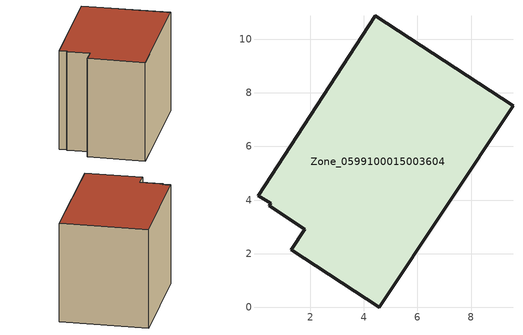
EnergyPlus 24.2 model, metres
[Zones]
Zone_0599100015003604
 floor ground (C_G): 1.28,2.15 1.78,2.92 0.46,3.78 0.52,3.88 0.05,4.15 4.43,10.88 9.56,7.53 4.58,0 z0.83
 wall outside (C_F): 1.78,2.92 1.28,2.15 4.58,0 9.56,7.53 4.43,10.88 0.05,4.15 0.52,3.88 0.46,3.78 1.78,2.92 z0.83:7.97
 roof outside (C_R): 4.43,10.88 0.05,4.15 0.52,3.88 0.46,3.78 1.78,2.92 1.28,2.15 4.58,0 9.56,7.53 z7.97
[BUILDING]
Pand.0599100015003604: North Axis=0; Terrain=City; Loads Convergence Tolerance Value=0.04; Temperature Convergence Tolerance Value=0.4; Solar Distribution=FullExterior; Maximum Number of Warmup Days=25; Minimum Number of Warmup Days=1
[Site:Location]
Rotterdam.The.Hague.AP_ZH_NLD Design_Conditions: Latitude=51.96; Longitude=4.45; Time Zone=1; Elevation=-4.5
[SITE:GROUNDTEMPERATURE:BUILDINGSURFACE]
18, 18, 18, 18, 18, 18, 18, 18, 18, 18, 18, 18
[MATERIAL] Thermal Absorptance=0.9; Solar Absorptance=0.7; Visible Absorptance=0.7
Name | Roughness | Thickness | Conductivity | Density | Specific Heat
G.TI.1965-1974 | MediumSmooth | 0.15 | 0.882353 | 540 | 1210
F.TI.1965-1974 | Rough | 0.3 | 0.697674 | 1920 | 840
R.TI.1965-1974 | MediumRough | 0.2 | 0.232558 | 1500 | 1000
[CONSTRUCTION]
C_G: G.TI.1965-1974
C_F: F.TI.1965-1974
C_R: R.TI.1965-1974
[ZONE]
Zone_0599100015003604: Type=1; Multiplier=1; Ceiling Height=Autocalculate; Volume=Autocalculate; Floor Area=autocalculate; Part of Total Floor Area=Yes
[ZONEINFILTRATION:DESIGNFLOWRATE]
Infil_Zone_0599100015003604: Zone or ZoneList or Space or SpaceList=Zone_0599100015003604; Schedule=AlwaysOn; Design Flow Rate Calculation Method=Flow/Area; Flow Rate per Floor Area=0.003; Constant Term Coefficient=1; Temperature Term Coefficient=0; Velocity Term Coefficient=0; Velocity Squared Term Coefficient=0
[HVACTEMPLATE:ZONE:IDEALLOADSAIRSYSTEM]
Zone_0599100015003604: Maximum Heating Supply Air Temperature=50; Minimum Cooling Supply Air Temperature=13; Maximum Heating Supply Air Humidity Ratio=0.0156; Minimum Cooling Supply Air Humidity Ratio=0.0077; Heating Limit=NoLimit; Cooling Limit=NoLimit; Dehumidification Control Type=ConstantSensibleHeatRatio; Cooling Sensible Heat Ratio=0.7; Dehumidification Setpoint=60; Humidification Control Type=None; Humidification Setpoint=30; Outdoor Air Method=None; Outdoor Air Flow Rate per Person=0.00944; Outdoor Air Flow Rate per Zone Floor Area=0; Outdoor Air Flow Rate per Zone=0; Demand Controlled Ventilation Type=None; Outdoor Air Economizer Type=NoEconomizer; Heat Recovery Type=None; Sensible Heat Recovery Effectiveness=0.7; Latent Heat Recovery Effectiveness=0.65
[ZONECONTROL:THERMOSTAT]
ThermostatControl_Zone_0599100015003604: Zone or ZoneList=Zone_0599100015003604; Control Type Schedule=DualSetpointControlType; Control 1=Thermostat_Zone_0599100015003604; Temperature Difference Between Cutout And Setpoint=0
[THERMOSTATSETPOINT:DUALSETPOINT]
Thermostat_Zone_0599100015003604: Heating Setpoint Temperature Schedule=HeatingSetpoint_Zone_0599100015003604; Cooling Setpoint Temperature Schedule=CoolingSetpoint_Zone_0599100015003604
[SCHEDULE:COMPACT]
HeatingSetpoint_Zone_0599100015003604: Through: 12/31, For: AllDays, Until: 24:00, 21
CoolingSetpoint_Zone_0599100015003604: Through: 12/31, For: AllDays, Until: 24:00, 24
DualSetpointControlType: Through: 12/31, For: AllDays, Until: 24:00, 4
AlwaysOn: Through: 12/31, For: AllDays, Until: 24:00, 1
